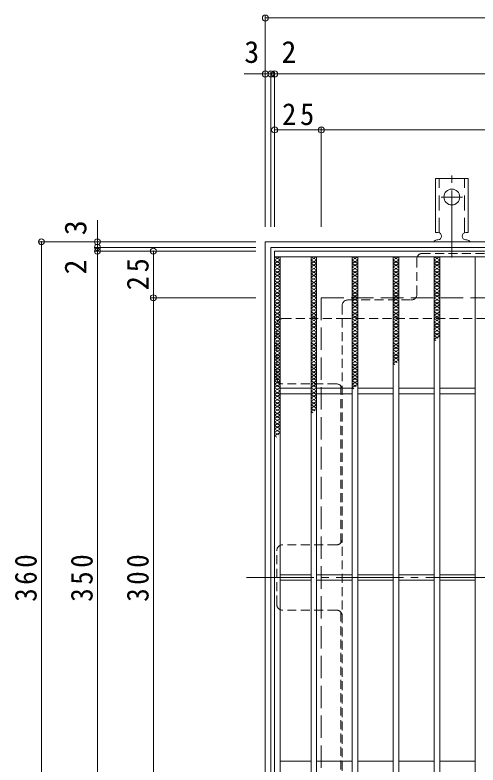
# Model space of a CAD drawing. Units: millimetres at full size, sheet at 1:4. Extents: x -838 to 1019, y -781 to 757.
# Drawn here: x -808.9 to -560.7, y 342.6 to 744.8 of the extents above; entities that cross this region are included whole.
import ezdxf
from ezdxf.enums import TextEntityAlignment as Align

# ---------------------------------------------------------------- set-up
doc = ezdxf.new("R2010")
doc.units = ezdxf.units.MM
doc.header["$LTSCALE"] = 4
doc.header["$PDMODE"] = 32
doc.header["$PDSIZE"] = 3.2
for name, pattern in [('CHAIN2', [12, 9, -1, 1, -1]), ('DASHED1', [1.8, 1.2, -0.6]), ('DASHED2', [3, 2, -1]), ('DASHED3', [4, 3, -1])]:
    doc.linetypes.add(name, pattern=pattern)
for name, color, linetype, lineweight in [('A-1', 3, 'Continuous', 9), ('A-2', 3, 'Continuous', 9), ('A-4', 7, 'Continuous', 9), ('A-7', 2, 'Continuous', 9), ('A-9', 6, 'Continuous', 9), ('A-A', 3, 'Continuous', 9)]:
    doc.layers.add(name, color=color, linetype=linetype, lineweight=lineweight)
doc.styles.add('ＭＳ ゴシック', font='')
doc.styles.get('ＭＳ ゴシック').set_extended_font_data('MS Gothic')

msp = doc.modelspace()

# ---------------------------------------------------------------- linework, layer by layer
at = {"layer": 'A-1', "color": 2, "linetype": 'DASHED3'}
for p, q in [((-644.713, 593.162), (-644.713, 293.162)), ((-344.713, 593.162), (-644.713, 593.162))]:
    msp.add_line(p, q, dxfattribs=at)
at = {"layer": 'A-1', "color": 2}
for points in [[(-674.713, 623.162), (-674.713, 263.162), (-314.713, 263.162), (-314.713, 623.162)], [(-671.713, 620.162), (-671.713, 266.162), (-317.713, 266.162), (-317.713, 620.162)]]:
    msp.add_lwpolyline(points, close=True, dxfattribs=at)
at = {"layer": 'A-2'}
for p, q in [((-669.713, 618.161), (-319.713, 618.161)), ((-669.713, 615.161), (-319.713, 615.161)), ((-666.713, 615.161), (-666.713, 271.161)), ((-650.213, 615.161), (-650.213, 271.161)), ((-647.213, 615.161), (-647.213, 271.161)), ((-628.213, 615.161), (-628.213, 271.161)), ((-625.213, 615.161), (-625.213, 271.161)), ((-606.213, 615.161), (-606.213, 271.161)), ((-603.213, 615.161), (-603.213, 271.161)), ((-584.213, 615.161), (-584.213, 271.161)), ((-581.213, 615.161), (-581.213, 271.161)), ((-562.213, 615.161), (-562.213, 271.161)), ((-650.213, 544.661), (-666.713, 544.661)), ((-628.213, 544.661), (-647.213, 544.661)), ((-606.213, 544.661), (-625.213, 544.661)), ((-584.213, 544.661), (-603.213, 544.661)), ((-562.213, 544.661), (-581.213, 544.661)), ((-650.213, 541.661), (-666.713, 541.661)), ((-628.213, 541.661), (-647.213, 541.661)), ((-606.213, 541.661), (-625.213, 541.661)), ((-584.213, 541.661), (-603.213, 541.661)), ((-562.213, 541.661), (-581.213, 541.661)), ((-650.213, 444.661), (-666.713, 444.661)), ((-628.213, 444.661), (-647.213, 444.661)), ((-606.213, 444.661), (-625.213, 444.661)), ((-584.213, 444.661), (-603.213, 444.661)), ((-562.213, 444.661), (-581.213, 444.661)), ((-650.213, 441.661), (-666.713, 441.661)), ((-628.213, 441.661), (-647.213, 441.661)), ((-606.213, 441.661), (-625.213, 441.661)), ((-584.213, 441.661), (-603.213, 441.661)), ((-562.213, 441.661), (-581.213, 441.661)), ((-650.213, 344.661), (-666.713, 344.661)), ((-628.213, 344.661), (-647.213, 344.661)), ((-606.213, 344.661), (-625.213, 344.661)), ((-584.213, 344.661), (-603.213, 344.661)), ((-562.213, 344.661), (-581.213, 344.661))]:
    msp.add_line(p, q, dxfattribs=at)
msp.add_lwpolyline([(-669.713, 618.161), (-669.713, 268.161), (-319.713, 268.161)], dxfattribs=at)
at = {"layer": 'A-4'}
for p, q in [((-674.713, 744.362), (-674.713, 631.162)), ((-674.713, 743.162), (-314.713, 743.162)), ((-674.713, 713.162), (-685.967, 713.162)), ((-674.713, 713.162), (-671.713, 713.162)), ((-671.713, 714.362), (-671.713, 631.162)), ((-671.713, 713.162), (-669.713, 713.162)), ((-669.713, 714.362), (-669.713, 631.162)), ((-669.713, 713.162), (-319.713, 713.162)), ((-644.713, 684.362), (-644.713, 631.162)), ((-644.713, 683.162), (-669.713, 683.162)), ((-644.713, 683.162), (-344.713, 683.162)), ((-764.713, 623.162), (-764.713, 634.704)), ((-795.913, 623.162), (-679.713, 623.162)), ((-794.713, 623.162), (-794.713, 263.162)), ((-765.913, 620.162), (-679.713, 620.162)), ((-764.713, 623.162), (-764.713, 620.162)), ((-764.713, 620.162), (-764.713, 618.161)), ((-765.913, 618.161), (-679.713, 618.161)), ((-764.713, 618.161), (-764.713, 268.162)), ((-734.713, 593.162), (-734.713, 618.161)), ((-735.913, 593.162), (-679.713, 593.162)), ((-734.713, 593.162), (-734.713, 293.162))]:
    msp.add_line(p, q, dxfattribs=at)
for p in [(-674.713, 743.162), (-674.713, 713.162), (-671.713, 713.162), (-669.713, 713.162), (-669.713, 683.162), (-644.713, 683.162), (-794.713, 623.162), (-764.713, 623.162), (-764.713, 620.162), (-764.713, 618.161), (-734.713, 618.161), (-734.713, 593.162)]:
    msp.add_point(p, dxfattribs=at)
at = {"layer": 'A-7', "linetype": 'DASHED1'}
for p, q in [((-398.914, 616.966), (-590.512, 616.966)), ((-593.512, 594.966), (-593.512, 613.966)), ((-630.513, 591.966), (-596.512, 591.966)), ((-633.513, 588.966), (-633.513, 581.966)), ((-665.516, 581.966), (-633.513, 581.966)), ((-633.513, 581.966), (-355.913, 581.966)), ((-633.513, 581.966), (-633.513, 304.359)), ((-668.516, 549.965), (-668.516, 578.966)), ((-636.513, 546.965), (-665.516, 546.965)), ((-634.313, 546.004), (-634.313, 461.623)), ((-636.513, 460.663), (-665.516, 460.663)), ((-668.516, 428.662), (-668.516, 457.663)), ((-636.513, 425.662), (-665.516, 425.662)), ((-634.313, 340.32), (-634.313, 424.701))]:
    msp.add_line(p, q, dxfattribs=at)
at = {"layer": 'A-7', "linetype": 'CHAIN2'}
msp.add_line((-684.713, 443.162), (-304.713, 443.162), dxfattribs=at)
at = {"layer": 'A-7', "linetype": 'DASHED1'}
for centre, start, end in [((-590.512, 613.966), 90, 180), ((-630.513, 588.966), 90, 180), ((-596.512, 594.966), 270, 0), ((-665.516, 578.966), 90, 180), ((-665.516, 549.965), 180, 270), ((-636.513, 543.965), 0, 90), ((-636.513, 463.663), 270, 0), ((-665.516, 457.663), 90, 180), ((-665.516, 428.662), 180, 270), ((-636.513, 422.662), 0, 90)]:
    msp.add_arc(centre, 3, start, end, dxfattribs=at)
at = {"layer": 'A-9'}
for p, q in [((-669.713, 615.161), (-666.713, 613.429)), ((-666.713, 615.161), (-669.713, 613.429)), ((-669.713, 613.314), (-666.713, 611.582)), ((-666.713, 613.314), (-669.713, 611.582)), ((-669.713, 611.466), (-666.713, 609.734)), ((-666.713, 611.466), (-669.713, 609.734)), ((-650.213, 615.161), (-647.213, 613.429)), ((-647.213, 615.161), (-650.213, 613.429)), ((-650.213, 613.314), (-647.213, 611.582)), ((-647.213, 613.314), (-650.213, 611.582)), ((-650.213, 611.466), (-647.213, 609.734)), ((-647.213, 611.466), (-650.213, 609.734)), ((-628.213, 615.161), (-625.213, 613.429)), ((-625.213, 615.161), (-628.213, 613.429)), ((-628.213, 613.314), (-625.213, 611.582)), ((-625.213, 613.314), (-628.213, 611.582)), ((-628.213, 611.466), (-625.213, 609.734)), ((-625.213, 611.466), (-628.213, 609.734)), ((-606.213, 615.161), (-603.213, 613.429)), ((-603.213, 615.161), (-606.213, 613.429)), ((-606.213, 613.314), (-603.213, 611.582)), ((-603.213, 613.314), (-606.213, 611.582)), ((-606.213, 611.466), (-603.213, 609.734)), ((-603.213, 611.466), (-606.213, 609.734)), ((-584.213, 615.161), (-581.213, 613.429)), ((-581.213, 615.161), (-584.213, 613.429)), ((-584.213, 613.314), (-581.213, 611.582)), ((-581.213, 613.314), (-584.213, 611.582)), ((-584.213, 611.466), (-581.213, 609.734)), ((-581.213, 611.466), (-584.213, 609.734)), ((-669.713, 609.619), (-666.713, 607.887)), ((-666.713, 609.619), (-669.713, 607.887)), ((-669.713, 607.771), (-666.713, 606.039)), ((-666.713, 607.771), (-669.713, 606.039)), ((-650.213, 609.619), (-647.213, 607.887)), ((-647.213, 609.619), (-650.213, 607.887)), ((-650.213, 607.771), (-647.213, 606.039)), ((-647.213, 607.771), (-650.213, 606.039)), ((-628.213, 609.619), (-625.213, 607.887)), ((-625.213, 609.619), (-628.213, 607.887)), ((-628.213, 607.771), (-625.213, 606.039)), ((-625.213, 607.771), (-628.213, 606.039)), ((-606.213, 609.619), (-603.213, 607.887)), ((-603.213, 609.619), (-606.213, 607.887)), ((-606.213, 607.771), (-603.213, 606.039)), ((-603.213, 607.771), (-606.213, 606.039)), ((-584.213, 609.619), (-581.213, 607.887)), ((-581.213, 609.619), (-584.213, 607.887)), ((-584.213, 607.771), (-581.213, 606.039)), ((-581.213, 607.771), (-584.213, 606.039)), ((-669.713, 605.924), (-666.713, 604.192)), ((-666.713, 605.924), (-669.713, 604.192)), ((-669.713, 604.076), (-666.713, 602.344)), ((-666.713, 604.076), (-669.713, 602.344)), ((-650.213, 605.924), (-647.213, 604.192)), ((-647.213, 605.924), (-650.213, 604.192)), ((-650.213, 604.076), (-647.213, 602.344)), ((-647.213, 604.076), (-650.213, 602.344)), ((-628.213, 605.924), (-625.213, 604.192)), ((-625.213, 605.924), (-628.213, 604.192)), ((-628.213, 604.076), (-625.213, 602.344)), ((-625.213, 604.076), (-628.213, 602.344)), ((-606.213, 605.924), (-603.213, 604.192)), ((-603.213, 605.924), (-606.213, 604.192)), ((-606.213, 604.076), (-603.213, 602.344)), ((-603.213, 604.076), (-606.213, 602.344)), ((-584.213, 605.924), (-581.213, 604.192)), ((-581.213, 605.924), (-584.213, 604.192)), ((-584.213, 604.076), (-581.213, 602.344)), ((-581.213, 604.076), (-584.213, 602.344)), ((-666.713, 602.229), (-669.713, 600.497)), ((-669.713, 602.229), (-666.713, 600.497)), ((-669.713, 600.381), (-666.713, 598.649)), ((-666.713, 600.381), (-669.713, 598.649)), ((-647.213, 602.229), (-650.213, 600.497)), ((-650.213, 602.229), (-647.213, 600.497)), ((-650.213, 600.381), (-647.213, 598.649)), ((-647.213, 600.381), (-650.213, 598.649)), ((-625.213, 602.229), (-628.213, 600.497)), ((-628.213, 602.229), (-625.213, 600.497)), ((-628.213, 600.381), (-625.213, 598.649)), ((-625.213, 600.381), (-628.213, 598.649)), ((-603.213, 602.229), (-606.213, 600.497)), ((-606.213, 602.229), (-603.213, 600.497)), ((-606.213, 600.381), (-603.213, 598.649)), ((-603.213, 600.381), (-606.213, 598.649)), ((-581.213, 602.229), (-584.213, 600.497)), ((-584.213, 602.229), (-581.213, 600.497)), ((-584.213, 600.381), (-581.213, 598.649)), ((-581.213, 600.381), (-584.213, 598.649)), ((-669.713, 598.534), (-666.713, 596.802)), ((-666.713, 598.534), (-669.713, 596.801)), ((-669.713, 596.686), (-666.713, 594.954)), ((-666.713, 596.686), (-669.713, 594.954)), ((-650.213, 598.534), (-647.213, 596.802)), ((-647.213, 598.534), (-650.213, 596.801)), ((-650.213, 596.686), (-647.213, 594.954)), ((-647.213, 596.686), (-650.213, 594.954)), ((-628.213, 598.534), (-625.213, 596.802)), ((-625.213, 598.534), (-628.213, 596.801)), ((-628.213, 596.686), (-625.213, 594.954)), ((-625.213, 596.686), (-628.213, 594.954)), ((-606.213, 598.534), (-603.213, 596.802)), ((-603.213, 598.534), (-606.213, 596.801)), ((-606.213, 596.686), (-603.213, 594.954)), ((-603.213, 596.686), (-606.213, 594.954)), ((-584.213, 598.534), (-581.213, 596.802)), ((-581.213, 598.534), (-584.213, 596.801)), ((-584.213, 596.686), (-581.213, 594.954)), ((-581.213, 596.686), (-584.213, 594.954)), ((-669.713, 594.838), (-666.713, 593.106)), ((-666.713, 594.838), (-669.713, 593.106)), ((-666.713, 592.991), (-669.713, 591.259)), ((-669.713, 592.991), (-666.713, 591.259)), ((-666.713, 591.143), (-669.713, 589.411)), ((-669.713, 591.143), (-666.713, 589.411)), ((-650.213, 594.838), (-647.213, 593.106)), ((-647.213, 594.838), (-650.213, 593.106)), ((-647.213, 592.991), (-650.213, 591.259)), ((-650.213, 592.991), (-647.213, 591.259)), ((-647.213, 591.143), (-650.213, 589.411)), ((-650.213, 591.143), (-647.213, 589.411)), ((-628.213, 594.838), (-625.213, 593.106)), ((-625.213, 594.838), (-628.213, 593.106)), ((-625.213, 592.991), (-628.213, 591.259)), ((-628.213, 592.991), (-625.213, 591.259)), ((-625.213, 591.143), (-628.213, 589.411)), ((-628.213, 591.143), (-625.213, 589.411)), ((-606.213, 594.838), (-603.213, 593.106)), ((-603.213, 594.838), (-606.213, 593.106)), ((-603.213, 592.991), (-606.213, 591.259)), ((-606.213, 592.991), (-603.213, 591.259)), ((-603.213, 591.143), (-606.213, 589.411)), ((-606.213, 591.143), (-603.213, 589.411)), ((-584.213, 594.838), (-581.213, 593.106)), ((-581.213, 594.838), (-584.213, 593.106)), ((-581.213, 592.991), (-584.213, 591.259)), ((-584.213, 592.991), (-581.213, 591.259)), ((-581.213, 591.143), (-584.213, 589.411)), ((-584.213, 591.143), (-581.213, 589.411)), ((-666.713, 589.296), (-669.713, 587.563)), ((-669.713, 589.296), (-666.713, 587.564)), ((-666.713, 587.448), (-669.713, 585.716)), ((-669.713, 587.448), (-666.713, 585.716)), ((-647.213, 589.296), (-650.213, 587.563)), ((-650.213, 589.296), (-647.213, 587.564)), ((-647.213, 587.448), (-650.213, 585.716)), ((-650.213, 587.448), (-647.213, 585.716)), ((-625.213, 589.296), (-628.213, 587.563)), ((-628.213, 589.296), (-625.213, 587.564)), ((-625.213, 587.448), (-628.213, 585.716)), ((-628.213, 587.448), (-625.213, 585.716)), ((-603.213, 589.296), (-606.213, 587.563)), ((-606.213, 589.296), (-603.213, 587.564)), ((-603.213, 587.448), (-606.213, 585.716)), ((-606.213, 587.448), (-603.213, 585.716)), ((-581.213, 589.296), (-584.213, 587.563)), ((-584.213, 589.296), (-581.213, 587.564)), ((-581.213, 587.448), (-584.213, 585.716)), ((-584.213, 587.448), (-581.213, 585.716)), ((-666.713, 585.6), (-669.713, 583.868)), ((-669.713, 585.6), (-666.713, 583.868)), ((-666.713, 583.753), (-669.713, 582.021)), ((-669.713, 583.753), (-666.713, 582.021)), ((-647.213, 585.6), (-650.213, 583.868)), ((-650.213, 585.6), (-647.213, 583.868)), ((-647.213, 583.753), (-650.213, 582.021)), ((-650.213, 583.753), (-647.213, 582.021)), ((-625.213, 585.6), (-628.213, 583.868)), ((-628.213, 585.6), (-625.213, 583.868)), ((-625.213, 583.753), (-628.213, 582.021)), ((-628.213, 583.753), (-625.213, 582.021)), ((-603.213, 585.6), (-606.213, 583.868)), ((-606.213, 585.6), (-603.213, 583.868)), ((-603.213, 583.753), (-606.213, 582.021)), ((-606.213, 583.753), (-603.213, 582.021)), ((-581.213, 585.6), (-584.213, 583.868)), ((-584.213, 585.6), (-581.213, 583.868)), ((-581.213, 583.753), (-584.213, 582.021)), ((-584.213, 583.753), (-581.213, 582.021)), ((-666.713, 581.905), (-669.713, 580.173)), ((-669.713, 581.905), (-666.713, 580.173)), ((-666.713, 580.058), (-669.713, 578.326)), ((-669.713, 580.058), (-666.713, 578.326)), ((-647.213, 581.905), (-650.213, 580.173)), ((-650.213, 581.905), (-647.213, 580.173)), ((-647.213, 580.058), (-650.213, 578.326)), ((-650.213, 580.058), (-647.213, 578.326)), ((-625.213, 581.905), (-628.213, 580.173)), ((-628.213, 581.905), (-625.213, 580.173)), ((-625.213, 580.058), (-628.213, 578.326)), ((-628.213, 580.058), (-625.213, 578.326)), ((-603.213, 581.905), (-606.213, 580.173)), ((-606.213, 581.905), (-603.213, 580.173)), ((-603.213, 580.058), (-606.213, 578.326)), ((-606.213, 580.058), (-603.213, 578.326)), ((-581.213, 581.905), (-584.213, 580.173)), ((-584.213, 581.905), (-581.213, 580.173)), ((-581.213, 580.058), (-584.213, 578.326)), ((-584.213, 580.058), (-581.213, 578.326)), ((-666.713, 578.21), (-669.713, 576.478)), ((-669.713, 578.21), (-666.713, 576.478)), ((-666.713, 576.362), (-669.713, 574.63)), ((-669.713, 576.362), (-666.713, 574.63)), ((-647.213, 578.21), (-650.213, 576.478)), ((-650.213, 578.21), (-647.213, 576.478)), ((-647.213, 576.362), (-650.213, 574.63)), ((-650.213, 576.362), (-647.213, 574.63)), ((-625.213, 578.21), (-628.213, 576.478)), ((-628.213, 578.21), (-625.213, 576.478)), ((-625.213, 576.362), (-628.213, 574.63)), ((-628.213, 576.362), (-625.213, 574.63)), ((-603.213, 578.21), (-606.213, 576.478)), ((-606.213, 578.21), (-603.213, 576.478)), ((-603.213, 576.362), (-606.213, 574.63)), ((-606.213, 576.362), (-603.213, 574.63)), ((-581.213, 578.21), (-584.213, 576.478)), ((-584.213, 578.21), (-581.213, 576.478)), ((-581.213, 576.362), (-584.213, 574.63)), ((-584.213, 576.362), (-581.213, 574.63)), ((-666.713, 574.515), (-669.713, 572.783)), ((-669.713, 574.515), (-666.713, 572.783)), ((-666.713, 572.667), (-669.713, 570.935)), ((-669.713, 572.667), (-666.713, 570.935)), ((-647.213, 574.515), (-650.213, 572.783)), ((-650.213, 574.515), (-647.213, 572.783)), ((-647.213, 572.667), (-650.213, 570.935)), ((-650.213, 572.667), (-647.213, 570.935)), ((-625.213, 574.515), (-628.213, 572.783)), ((-628.213, 574.515), (-625.213, 572.783)), ((-625.213, 572.667), (-628.213, 570.935)), ((-628.213, 572.667), (-625.213, 570.935)), ((-603.213, 574.515), (-606.213, 572.783)), ((-606.213, 574.515), (-603.213, 572.783)), ((-603.213, 572.667), (-606.213, 570.935)), ((-606.213, 572.667), (-603.213, 570.935)), ((-581.213, 574.515), (-584.213, 572.783)), ((-584.213, 574.515), (-581.213, 572.783)), ((-581.213, 572.667), (-584.213, 570.935)), ((-584.213, 572.667), (-582.113, 571.455)), ((-666.713, 570.82), (-669.713, 569.088)), ((-669.713, 570.82), (-666.713, 569.088)), ((-666.713, 568.972), (-669.713, 567.24)), ((-669.713, 568.972), (-666.713, 567.24)), ((-666.713, 567.124), (-669.713, 565.392)), ((-669.713, 567.124), (-666.713, 565.392)), ((-647.213, 570.82), (-650.213, 569.088)), ((-650.213, 570.82), (-647.213, 569.088)), ((-647.213, 568.972), (-650.213, 567.24)), ((-650.213, 568.972), (-647.213, 567.24)), ((-647.213, 567.124), (-650.213, 565.392)), ((-650.213, 567.124), (-647.213, 565.392)), ((-625.213, 570.82), (-628.213, 569.088)), ((-628.213, 570.82), (-625.213, 569.088)), ((-625.213, 568.972), (-628.213, 567.24)), ((-628.213, 568.972), (-625.213, 567.24)), ((-625.213, 567.124), (-628.213, 565.392)), ((-628.213, 567.124), (-625.213, 565.392)), ((-603.213, 570.82), (-606.213, 569.088)), ((-606.213, 570.82), (-603.213, 569.088)), ((-603.213, 568.972), (-606.213, 567.24)), ((-606.213, 568.972), (-603.213, 567.24)), ((-603.213, 567.124), (-606.213, 565.392)), ((-606.213, 567.124), (-603.213, 565.392)), ((-584.213, 570.82), (-583.284, 570.284)), ((-666.713, 565.277), (-669.713, 563.545)), ((-669.713, 565.277), (-666.713, 563.545)), ((-666.713, 563.429), (-669.713, 561.697)), ((-669.713, 563.429), (-666.713, 561.697)), ((-647.213, 565.277), (-650.213, 563.545)), ((-650.213, 565.277), (-647.213, 563.545)), ((-647.213, 563.429), (-650.213, 561.697)), ((-650.213, 563.429), (-647.213, 561.697)), ((-625.213, 565.277), (-628.213, 563.545)), ((-628.213, 565.277), (-625.213, 563.545)), ((-625.213, 563.429), (-628.213, 561.697)), ((-628.213, 563.429), (-625.213, 561.697)), ((-603.213, 565.277), (-606.213, 563.545)), ((-606.213, 565.277), (-603.213, 563.545)), ((-603.213, 563.429), (-606.213, 561.697)), ((-606.213, 563.429), (-603.213, 561.697)), ((-666.713, 561.582), (-669.713, 559.85)), ((-669.713, 561.582), (-666.713, 559.85)), ((-666.713, 559.734), (-669.713, 558.002)), ((-669.713, 559.734), (-666.713, 558.002)), ((-647.213, 561.582), (-650.213, 559.85)), ((-650.213, 561.582), (-647.213, 559.85)), ((-647.213, 559.734), (-650.213, 558.002)), ((-650.213, 559.734), (-647.213, 558.002)), ((-625.213, 561.582), (-628.213, 559.85)), ((-628.213, 561.582), (-625.213, 559.85)), ((-625.213, 559.734), (-628.213, 558.002)), ((-628.213, 559.734), (-625.213, 558.002)), ((-603.213, 561.582), (-606.213, 559.85)), ((-606.213, 561.582), (-603.213, 559.85)), ((-603.213, 559.734), (-606.213, 558.002)), ((-606.213, 559.734), (-604.071, 558.497)), ((-666.713, 557.886), (-669.713, 556.154)), ((-669.713, 557.886), (-666.713, 556.155)), ((-666.713, 556.039), (-669.713, 554.307)), ((-669.713, 556.039), (-666.713, 554.307)), ((-647.213, 557.886), (-650.213, 556.154)), ((-650.213, 557.886), (-647.213, 556.155)), ((-647.213, 556.039), (-650.213, 554.307)), ((-650.213, 556.039), (-647.213, 554.307)), ((-625.213, 557.886), (-628.213, 556.154)), ((-628.213, 557.886), (-625.213, 556.155)), ((-625.213, 556.039), (-628.213, 554.307)), ((-628.213, 556.039), (-625.213, 554.307)), ((-606.213, 557.886), (-605.242, 557.326)), ((-666.713, 554.191), (-669.713, 552.459)), ((-669.713, 554.191), (-666.713, 552.459)), ((-666.713, 552.344), (-669.713, 550.612)), ((-669.713, 552.344), (-666.713, 550.612)), ((-647.213, 554.191), (-650.213, 552.459)), ((-650.213, 554.191), (-647.213, 552.459)), ((-647.213, 552.344), (-650.213, 550.612)), ((-650.213, 552.344), (-647.213, 550.612)), ((-625.213, 554.191), (-628.213, 552.459)), ((-628.213, 554.191), (-625.213, 552.459)), ((-625.213, 552.344), (-628.213, 550.612)), ((-628.213, 552.344), (-625.213, 550.612)), ((-666.713, 550.496), (-669.713, 548.764)), ((-669.713, 550.496), (-666.713, 548.764)), ((-666.713, 548.649), (-669.713, 546.916)), ((-669.713, 548.649), (-666.713, 546.917)), ((-647.213, 550.496), (-650.213, 548.764)), ((-650.213, 550.496), (-647.213, 548.764)), ((-647.213, 548.649), (-650.213, 546.916)), ((-650.213, 548.649), (-647.213, 546.917)), ((-625.213, 550.496), (-628.213, 548.764)), ((-628.213, 550.496), (-625.213, 548.764)), ((-625.213, 548.649), (-628.213, 546.916)), ((-628.213, 548.649), (-625.213, 546.917)), ((-666.713, 546.801), (-669.713, 545.069)), ((-669.713, 546.801), (-666.713, 545.069)), ((-666.713, 544.953), (-669.713, 543.221)), ((-669.713, 544.953), (-666.713, 543.221)), ((-666.713, 543.106), (-669.713, 541.374)), ((-669.713, 543.106), (-666.713, 541.374)), ((-647.213, 546.801), (-650.213, 545.069)), ((-650.213, 546.801), (-647.213, 545.069)), ((-647.213, 544.953), (-650.213, 543.221)), ((-650.213, 544.953), (-647.213, 543.221)), ((-647.213, 543.106), (-650.213, 541.374)), ((-650.213, 543.106), (-647.213, 541.374)), ((-625.213, 546.801), (-628.213, 545.069)), ((-628.213, 546.801), (-626.028, 545.54)), ((-628.213, 544.953), (-627.2, 544.368)), ((-666.713, 541.258), (-669.713, 539.526)), ((-669.713, 541.258), (-666.713, 539.526)), ((-666.713, 539.411), (-669.713, 537.678)), ((-669.713, 539.411), (-666.713, 537.679)), ((-647.213, 541.258), (-650.213, 539.526)), ((-650.213, 541.258), (-647.213, 539.526)), ((-647.213, 539.411), (-650.213, 537.678)), ((-650.213, 539.411), (-647.213, 537.679)), ((-666.713, 537.563), (-669.713, 535.831)), ((-669.713, 537.563), (-666.713, 535.831)), ((-666.713, 535.715), (-669.713, 533.983)), ((-669.713, 535.715), (-666.713, 533.983)), ((-647.213, 537.563), (-650.213, 535.831)), ((-650.213, 537.563), (-647.213, 535.831)), ((-647.213, 535.715), (-650.213, 533.983)), ((-650.213, 535.715), (-647.213, 533.983)), ((-666.713, 533.868), (-669.713, 532.136)), ((-669.713, 533.868), (-666.713, 532.136)), ((-666.713, 532.02), (-669.713, 530.288)), ((-669.713, 532.02), (-666.713, 530.288)), ((-647.213, 533.868), (-650.213, 532.136)), ((-650.213, 533.868), (-647.986, 532.582)), ((-650.213, 532.02), (-649.157, 531.411)), ((-666.713, 530.173), (-669.713, 528.441)), ((-669.713, 530.173), (-666.713, 528.441)), ((-666.713, 528.325), (-669.713, 526.593)), ((-669.713, 528.325), (-666.713, 526.593)), ((-666.713, 526.477), (-669.713, 524.745)), ((-669.713, 526.477), (-666.713, 524.745)), ((-666.713, 524.63), (-669.713, 522.898)), ((-669.713, 524.63), (-666.713, 522.898)), ((-666.713, 522.782), (-669.713, 521.05)), ((-669.713, 522.782), (-666.713, 521.05)), ((-666.713, 520.935), (-669.713, 519.203)), ((-669.713, 520.935), (-667.443, 519.624)), ((-669.713, 519.087), (-668.615, 518.453))]:
    msp.add_line(p, q, dxfattribs=at)
at = {"layer": 'A-A', "color": 7, "linetype": 'CHAIN2'}
for p, q in [((-574.713, 614.694), (-574.713, 662.095)), ((-568.937, 647.162), (-580.489, 647.162))]:
    msp.add_line(p, q, dxfattribs=at)
at = {"layer": 'A-A'}
for p, q in [((-583.463, 628.162), (-583.463, 657.162)), ((-583.463, 657.162), (-565.963, 657.162)), ((-565.963, 628.162), (-565.963, 657.162)), ((-583.463, 628.162), (-582.213, 628.162)), ((-565.963, 628.162), (-567.213, 628.162)), ((-582.208, 624.162), (-582.721, 624.162)), ((-566.713, 624.162), (-567.213, 624.162))]:
    msp.add_line(p, q, dxfattribs=at)
at = {"layer": 'A-A', "linetype": 'DASHED2'}
for p, q in [((-581.463, 628.017), (-581.463, 657.162)), ((-567.963, 628.017), (-567.963, 657.162))]:
    msp.add_line(p, q, dxfattribs=at)
at = {"layer": 'A-A'}
msp.add_circle((-574.713, 647.162), 4.25, dxfattribs=at)
for centre, start, end in [((-582.213, 626.162), 270.13329, 90), ((-567.213, 626.162), 90, 270), ((-582.713, 622.162), 90.24162, 150.00072), ((-566.713, 622.162), 29.99951, 89.72403)]:
    msp.add_arc(centre, 2, start, end, dxfattribs=at)

# ---------------------------------------------------------------- texts
at = {"layer": 'A-4', "color": 2, "style": 'ＭＳ ゴシック'}
for s, p in [('3', (-685.967, 715.562)), ('2', (-666.075, 715.562))]:
    msp.add_text(s, height=11.73, dxfattribs=at).set_placement(p, align=Align.BOTTOM_LEFT)
for s, p in [('3', (-767.113, 626.704)), ('2', (-767.113, 605.678))]:
    msp.add_text(s, height=11.73, rotation=90, dxfattribs=at).set_placement(p, align=Align.BOTTOM_LEFT)
at = {"layer": 'A-4', "color": 2, "insert": (-665.713, 685.562), "char_height": 11.73, "attachment_point": 7, "style": 'ＭＳ ゴシック'}
msp.add_mtext('\\T1.27;\\W0.95;25', dxfattribs=at)
at = {"layer": 'A-4', "color": 2, "char_height": 11.73, "attachment_point": 7, "rotation": 90, "style": 'ＭＳ ゴシック'}
for s, insert in [('\\T1.27;\\W0.95;25', (-737.113, 597.162)), ('\\T1.27;\\W0.9;360', (-797.113, 430.162)), ('\\T1.27;\\W0.9;350', (-767.113, 430.162)), ('\\T1.27;\\W0.9;300', (-737.113, 430.162))]:
    msp.add_mtext(s, dxfattribs=dict(at, insert=insert))

doc.saveas('drawing.dxf')
